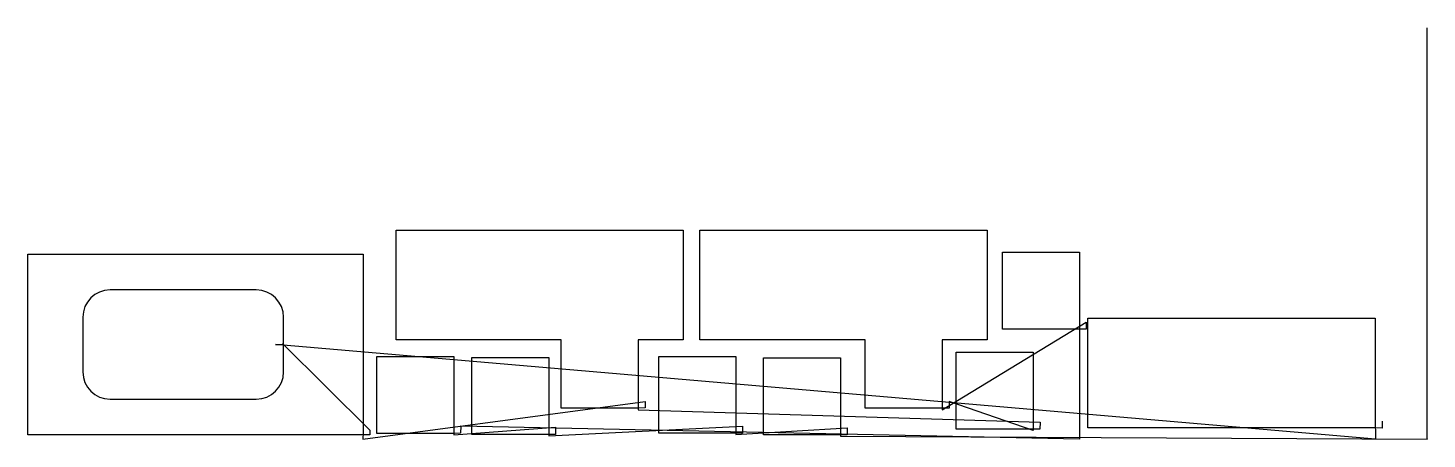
# Model space of a CAD drawing. Header units: metres. Extents: x 15 to 5137, y 0 to 1505.
import ezdxf

# ---------------------------------------------------------------- set-up
doc = ezdxf.new("R2010")
doc.units = ezdxf.units.M

msp = doc.modelspace()

# ---------------------------------------------------------------- linework, layer by layer
at = {"layer": 'TOOL_0'}
for p, q in [((5136.576, 1504.149), (5136.576, 1505.149)), ((5136.576, 0.999), (5136.576, 1504.149)), ((1362.583, 363.531), (1362.583, 765.031)), ((1362.583, 765.031), (2414.083, 765.031)), ((2414.083, 765.031), (2414.083, 363.531)), ((2475.174, 363.039), (2475.174, 764.539)), ((2475.174, 764.539), (3526.674, 764.539)), ((3526.674, 764.539), (3526.674, 363.039)), ((15.338, 15.062), (15.338, 676.562)), ((15.338, 676.562), (1241.838, 676.562)), ((1241.838, 676.562), (1241.838, 15.062)), ((3582.551, 402.225), (3582.551, 683.725)), ((3582.551, 683.725), (3864.051, 683.725)), ((3864.051, 683.725), (3864.051, 402.225)), ((851.089, 545.812), (316.088, 545.812)), ((216.088, 445.812), (216.088, 245.812)), ((951.088, 345.812), (951.088, 445.812)), ((3361.87, 106.601), (3889.26, 428.129)), ((3889.26, 428.129), (3888.886, 402.278)), ((3895.563, 40.658), (3895.563, 442.158)), ((3895.563, 442.158), (4947.063, 442.158)), ((4947.063, 442.158), (4947.063, 40.658)), ((1967.583, 363.531), (1362.583, 363.531)), ((1967.583, 113.531), (1967.583, 363.531)), ((2414.083, 363.531), (2249.083, 363.531)), ((2249.083, 363.531), (2249.083, 113.531)), ((3080.174, 363.039), (2475.174, 363.039)), ((3080.174, 113.039), (3080.174, 363.039)), ((3526.674, 363.039), (3361.674, 363.039)), ((3361.674, 363.039), (3361.674, 113.039)), ((3864.051, 402.225), (3582.551, 402.225)), ((3864.051, 402.225), (3864.049, 397.22)), ((3864.049, 397.22), (3864.049, -0.001)), ((3888.886, 402.278), (3864.051, 402.225)), ((4948.115, 0), (921.088, 345.812)), ((921.088, 345.812), (951.088, 345.812)), ((951.088, 345.812), (946.845, 350.055)), ((946.845, 350.055), (1266.3, 32.035)), ((951.088, 245.811), (951.088, 345.812)), ((3413.198, 36.382), (3413.198, 317.882)), ((3413.198, 317.882), (3694.698, 317.882)), ((3694.698, 317.882), (3694.698, 36.382)), ((1292.561, 20.836), (1292.561, 302.336)), ((1292.561, 302.336), (1574.061, 302.336)), ((1574.061, 302.336), (1574.061, 20.836)), ((1640.152, 17.034), (1640.152, 298.534)), ((1640.152, 298.534), (1921.652, 298.534)), ((1921.652, 298.534), (1921.652, 17.034)), ((2324.384, 21.182), (2324.384, 302.682)), ((2324.384, 302.682), (2605.884, 302.682)), ((2605.884, 302.682), (2605.884, 21.182)), ((2707.568, 15.652), (2707.568, 297.152)), ((2707.568, 297.152), (2989.068, 297.152)), ((2989.068, 297.152), (2989.068, 15.652)), ((316.088, 145.812), (851.088, 145.812)), ((1241.666, 0), (2274.696, 137.31)), ((2249.083, 113.531), (1967.583, 113.531)), ((2274.46, 113.703), (2249.083, 113.531)), ((2249.083, 113.531), (2249.279, 107.093)), ((2249.279, 107.093), (3719.906, 62.285)), ((2274.696, 137.31), (2274.46, 113.703)), ((3361.674, 113.039), (3080.174, 113.039)), ((3387.051, 113.211), (3361.674, 113.039)), ((3361.674, 113.039), (3361.87, 106.601)), ((3387.286, 136.818), (3387.051, 113.211)), ((3694.696, 31.377), (3387.286, 136.818)), ((3719.906, 62.285), (3719.533, 36.435)), ((4972.148, 65.983), (4971.844, 40.349)), ((1241.838, 15.062), (15.338, 15.062)), ((1241.838, 15.062), (1241.666, 8.624)), ((1241.666, 8.624), (1241.666, 0)), ((1266.3, 15.452), (1241.838, 15.062)), ((1266.3, 32.035), (1266.3, 15.452)), ((1574.061, 20.836), (1292.561, 20.836)), ((1574.059, 15.831), (1946.861, 42.938)), ((1574.061, 20.836), (1574.059, 15.831)), ((1598.896, 20.889), (1574.061, 20.836)), ((1599.269, 46.74), (1598.896, 20.889)), ((3864.049, -0.001), (1599.269, 46.74)), ((1921.652, 17.034), (1640.152, 17.034)), ((1921.65, 12.029), (2631.093, 47.085)), ((1921.652, 17.034), (1921.65, 12.029)), ((1946.487, 17.087), (1921.652, 17.034)), ((1946.861, 42.938), (1946.487, 17.087)), ((2605.884, 21.182), (2324.384, 21.182)), ((2605.882, 16.177), (3014.276, 41.555)), ((2605.884, 21.182), (2605.882, 16.177)), ((2630.719, 21.235), (2605.884, 21.182)), ((2631.093, 47.085), (2630.719, 21.235)), ((2989.068, 15.652), (2707.568, 15.652)), ((2989.068, 15.652), (2989.066, 10.647)), ((2989.066, 10.647), (5136.576, -0.001)), ((3013.903, 15.705), (2989.068, 15.652)), ((3014.276, 41.555), (3013.903, 15.705)), ((3694.698, 36.382), (3413.198, 36.382)), ((3694.698, 36.382), (3694.696, 31.377)), ((3719.533, 36.435), (3694.698, 36.382)), ((4947.063, 40.658), (3895.563, 40.658)), ((4971.844, 40.349), (4947.063, 40.658)), ((4947.063, 40.658), (4948.115, 33.33)), ((4948.115, 33.33), (4948.115, 0)), ((5136.576, -0.001), (5136.576, 0.999)), ((5136.576, 0.999), (5136.576, -0.001)), ((5136.576, -0.001), (5136.576, 0.999)), ((5136.576, -0.001), (5136.576, -0.001))]:
    msp.add_line(p, q, dxfattribs=at)
for centre, start, end in [((316.088, 445.812), 90, 180), ((851.088, 445.812), 0, 89.999427), ((316.088, 245.812), 180, 270), ((851.088, 245.812), 270, 359.999427)]:
    msp.add_arc(centre, 100, start, end, dxfattribs=at)

doc.saveas('drawing.dxf')
